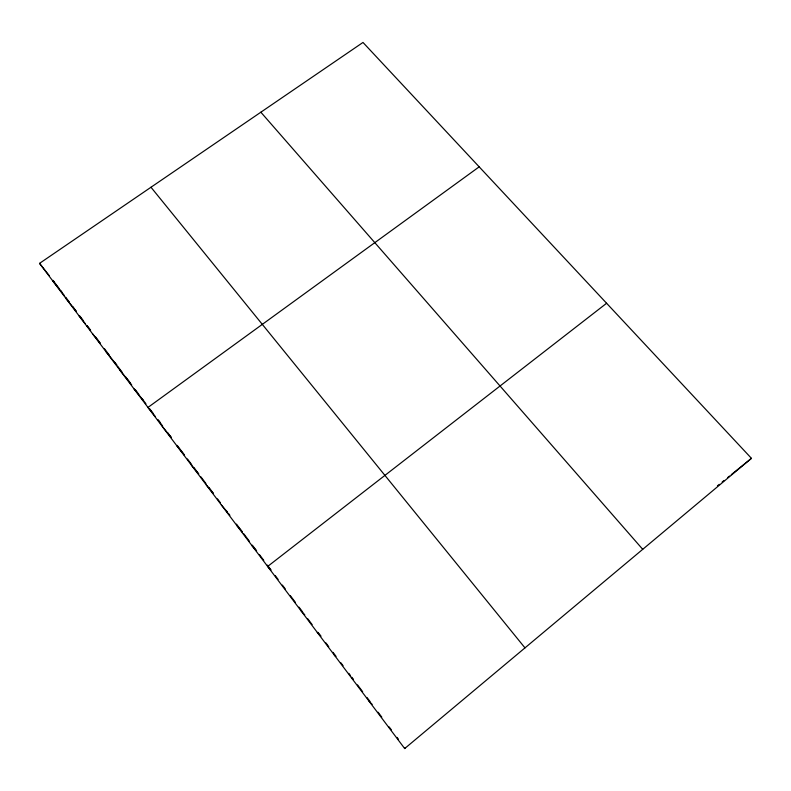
<?xml version="1.0" encoding="UTF-8"?>
<svg xmlns="http://www.w3.org/2000/svg" width="791" height="791" viewBox="0 0 791 791"><rect width="100%" height="100%" fill="white"/><g stroke="black" fill="none" stroke-linecap="round" stroke-linejoin="round"><path stroke-width="1.19" d="M404.685 748.553L751.45 458.335L362.99 42.447L39.55 263.363L404.685 748.553L404.972 747.93M717.447 485.822L719.296 484.329M722.163 482.006L724.081 480.463M727.69 477.537L729.5 476.083M731.309 474.62L751.45 458.335M606.608 303.26L267.645 566.455L270.759 570.054M479.178 166.842L147.966 407.434L155.263 416.432M368.992 701.133L372.156 704.346M351.52 677.907L353.093 679.34M334.286 655.007L335.789 656.51M317.29 632.414L320.928 636.28L317.992 632.385M300.521 610.128L304.772 614.825M260.852 112.203L642.727 549.33M252.013 545.681L256.511 550.951M236.578 525.175L242.382 532.056M221.342 504.925L227.61 512.43L226.216 510.472M206.293 484.932L213.105 493.149M191.442 465.187L198.768 474.096L193.835 467.451M176.769 445.699L184.54 455.201L177.204 445.373M150.982 187.249L524.977 647.878M162.284 426.448L171.301 437.532L167.662 432.687M158.17 420.011L160.316 422.661M133.837 388.648L143.774 400.948L142.35 399.06M119.876 370.099L130.248 382.982M106.083 351.768L116.88 365.234L114.675 362.308M92.458 333.664L99.933 343.007M65.693 298.088L76.203 311.298L72.742 306.592M78.991 315.767L85.527 323.964M86.98 325.783L90.609 330.331L87.03 325.566M39.55 263.363L49.319 275.683M53.027 280.36L54.431 282.13M52.542 280.627L64.209 295.32M53.808 281.448L59.009 288.349M60.492 290.317L61.975 292.294M65.653 297.179L69.193 301.885M79.851 316.044L83.441 320.81M95.691 337.075L100.042 342.859M104.402 348.653L109.544 355.475M117.622 366.213L122.081 372.136M125.789 377.07L131.672 384.881M135.231 389.607L138.791 394.333M144.496 401.907L145.93 403.825M149.529 408.611L153.138 413.386M158.19 420.1L162.56 425.914M187.447 458.978L191.709 464.624M200.944 476.894L205.967 483.578M208.844 487.385L213.145 493.109M217.495 498.894L220.402 502.75M228.401 513.369L229.874 515.327M236.489 524.126L242.372 531.938M243.826 533.856L249.501 541.4M252.339 545.167L256.591 550.823M259.448 554.62L263.759 560.335M267.348 565.11L270.937 569.876M275.238 575.591L278.096 579.398M282.387 585.093L285.254 588.899M290.277 595.574L295.35 602.317M298.978 607.122L302.597 611.937M307.709 618.73L312.109 624.583M325.902 642.895L328.749 646.682M333.021 652.348L335.868 656.135M340.891 662.809L343.057 665.686M348.821 673.349L350.265 675.267M351.708 677.175L353.152 679.093M357.522 684.907L362.644 691.7M367.024 697.524L369.951 701.409M378.078 712.216L381.786 717.13M389.142 726.909L391.308 729.777M397.062 737.42L398.496 739.328"/></g></svg>
